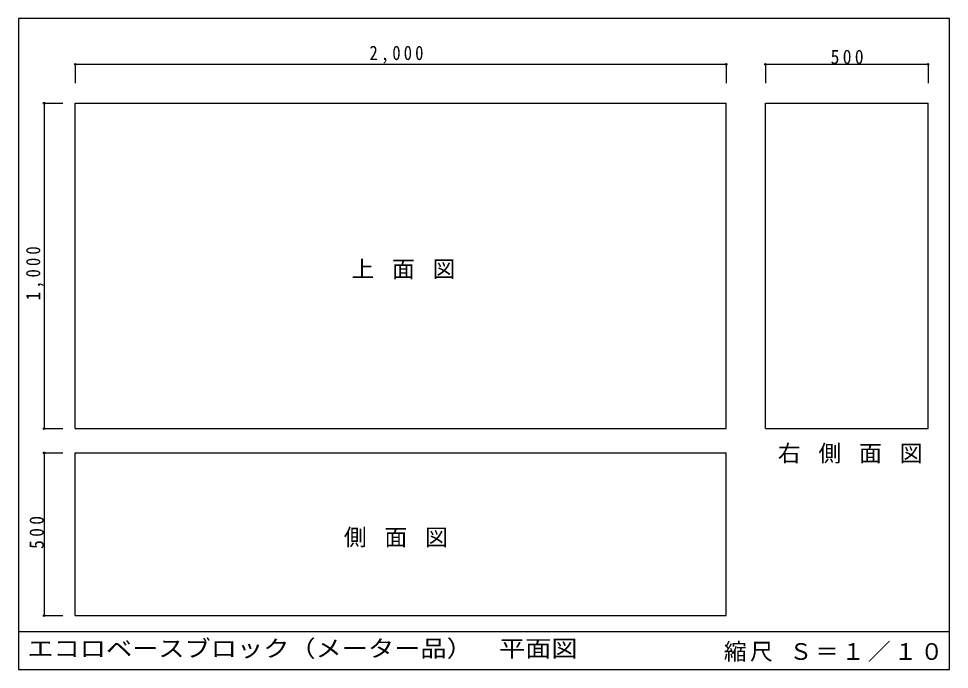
# Model space of a CAD drawing. Units: millimetres, scale not verified. Extents: x -1430 to 1430, y -1000 to 1000.
import ezdxf
from ezdxf.enums import TextEntityAlignment as Align

# ---------------------------------------------------------------- set-up
doc = ezdxf.new("R2010")
doc.units = ezdxf.units.MM
doc.header["$LTSCALE"] = 10
doc.header["$PDMODE"] = 32
doc.header["$PDSIZE"] = 5
doc.layers.add('0-0', color=4, linetype='Continuous')
doc.styles.add('ＭＳ ゴシック', font='')
doc.styles.get('ＭＳ ゴシック').set_extended_font_data('MS Gothic')

msp = doc.modelspace()

# ---------------------------------------------------------------- linework, layer by layer
at = {"layer": '0-0'}
for p, q in [((-1255.96, 859.66), (-1255.96, 801.94)), ((-1255.96, 859.66), (744.04, 859.66)), ((744.04, 859.66), (744.04, 801.94)), ((864.54, 859.66), (864.54, 801.94)), ((864.54, 859.66), (1364.54, 859.66)), ((1364.54, 859.66), (1364.54, 801.94)), ((-1351.5, 740.06), (-1293.78, 740.06)), ((-1351.5, 740.06), (-1351.5, -259.94)), ((-1351.5, -259.94), (-1293.78, -259.94)), ((-1351.5, -334.64), (-1293.78, -334.64)), ((-1351.5, -334.64), (-1351.5, -834.64)), ((-1351.5, -834.64), (-1293.78, -834.64))]:
    msp.add_line(p, q, dxfattribs=at)
at = {"layer": '0-0', "color": 2}
for p, q in [((-1255.96, -259.94), (-1255.96, 740.06)), ((-1255.96, 740.06), (744.04, 740.06)), ((744.04, -259.94), (744.04, 740.06)), ((864.54, 740.06), (1364.54, 740.06)), ((864.54, -259.94), (864.54, 740.06)), ((1364.54, -259.94), (1364.54, 740.06)), ((-1255.96, -259.94), (744.04, -259.94)), ((864.54, -259.94), (1364.54, -259.94)), ((-1255.96, -834.64), (-1255.96, -334.64)), ((-1255.96, -334.64), (744.04, -334.64)), ((744.04, -834.64), (744.04, -334.64)), ((-1255.96, -834.64), (744.04, -834.64)), ((-1430, -883.51), (1430, -883.51))]:
    msp.add_line(p, q, dxfattribs=at)
msp.add_lwpolyline([(-1430, -1000), (1430, -1000), (1430, 1000), (-1430, 1000)], close=True, dxfattribs=at)
at = {"layer": '0-0'}
for p in [(-1255.96, 859.66), (744.04, 859.66), (864.54, 859.66), (1364.54, 859.66), (-1351.5, 740.06), (-1351.5, -259.94), (-1351.5, -334.64), (-1351.5, -834.64)]:
    msp.add_point(p, dxfattribs=at)

# ---------------------------------------------------------------- texts
at = {"layer": '0-0', "color": 2, "style": 'ＭＳ ゴシック', "width": 1.15}
msp.add_text('エコロベースブロック（メーター品）\u3000平面図', height=51.32, dxfattribs=at).set_placement((-1402.96, -976.74), align=Align.BOTTOM_LEFT)
at = {"layer": '0-0', "color": 3, "char_height": 43.99, "attachment_point": 7, "style": 'ＭＳ ゴシック'}
for s, insert in [('\\T1.38;\\W0.85;2,000', (-351.93, 861.3)), ('\\T1.38;\\W0.9;500', (1065.05, 859.95))]:
    msp.add_mtext(s, dxfattribs=dict(at, insert=insert))
at = {"layer": '0-0', "color": 3, "char_height": 43.99, "attachment_point": 7, "rotation": 90, "style": 'ＭＳ ゴシック'}
for s, insert in [('\\T1.38;\\W0.85;1,000', (-1352.15, 134.29)), ('\\T1.38;\\W0.9;500', (-1352.15, -629.77))]:
    msp.add_mtext(s, dxfattribs=dict(at, insert=insert))
at = {"layer": '0-0', "color": 2, "char_height": 51.32, "attachment_point": 7, "style": 'ＭＳ ゴシック'}
for s, insert in [('\\T1.19;上\\~面\\~図', (-407.5, 199.12)), ('\\T1.19;右\\~側\\~面\\~図', (902.98, -367.17)), ('\\T1.19;側\\~面\\~図', (-430.65, -625.14)), ('\\T1.15;縮尺\\~Ｓ＝１／１０', (737, -976.74))]:
    msp.add_mtext(s, dxfattribs=dict(at, insert=insert))

doc.saveas('drawing.dxf')
